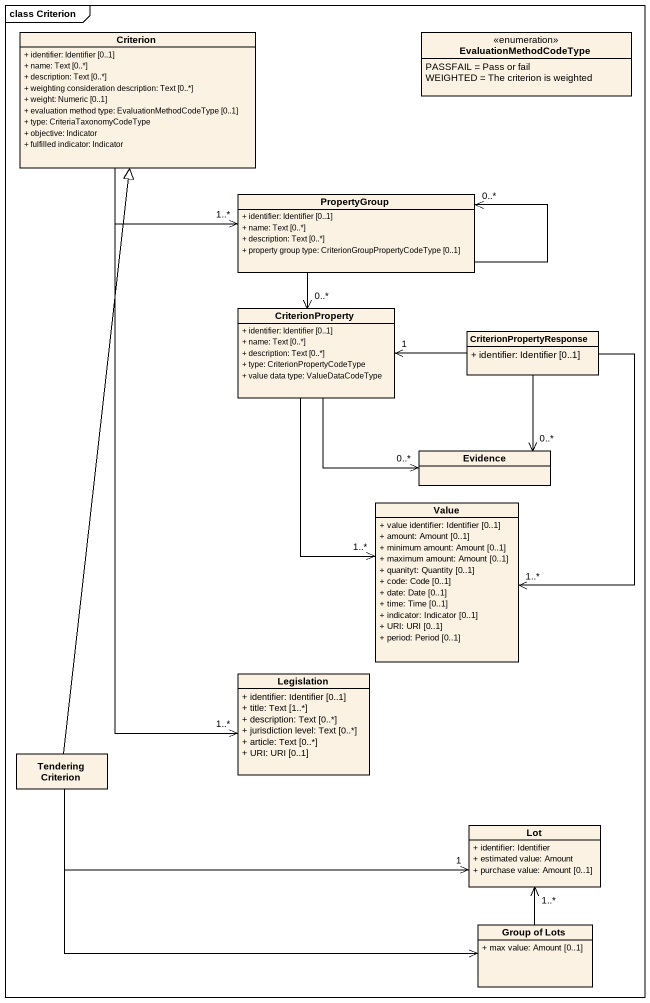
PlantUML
@startuml
mainframe class Criterion
hide circle
hide empty members
skinparam classAttributeIconSize 0
class Criterion {
  + identifier: Identifier [0..1]
  + name: Text [0..*]
  + description: Text [0..*]
  + weighting consideration description: Text [0..*]
  + weight: Numeric [0..1]
  + evaluation method type: EvaluationMethodCodeType [0..1]
  + type: CriteriaTaxonomyCodeType
  + objective: Indicator
  + fulfilled indicator: Indicator
}
enum EvaluationMethodCodeType {
  PASSFAIL = Pass or fail
  WEIGHTED = The criterion is weighted
}
class PropertyGroup {
  + identifier: Identifier [0..1]
  + name: Text [0..*]
  + description: Text [0..*]
  + property group type: CriterionGroupPropertyCodeType [0..1]
}
class CriterionProperty {
  + identifier: Identifier [0..1]
  + name: Text [0..*]
  + description: Text [0..*]
  + type: CriterionPropertyCodeType
  + value data type: ValueDataCodeType
}
class CriterionPropertyResponse {
  + identifier: Identifier [0..1]
}
class Evidence
class Value {
  + value identifier: Identifier [0..1]
  + amount: Amount [0..1]
  + minimum amount: Amount [0..1]
  + maximum amount: Amount [0..1]
  + quanityt: Quantity [0..1]
  + code: Code [0..1]
  + date: Date [0..1]
  + time: Time [0..1]
  + indicator: Indicator [0..1]
  + URI: URI [0..1]
  + period: Period [0..1]
}
class Legislation {
  + identifier: Identifier [0..1]
  + title: Text [1..*]
  + description: Text [0..*]
  + jurisdiction level: Text [0..*]
  + article: Text [0..*]
  + URI: URI [0..1]
}
class "Tendering Criterion" as Tendering_Criterion
class Lot {
  + identifier: Identifier
  + estimated value: Amount
  + purchase value: Amount [0..1]
}
class "Group of Lots" as Group_of_Lots {
  + max value: Amount [0..1]
}
Criterion --> "1..*" PropertyGroup
Criterion --> "1..*" Legislation
PropertyGroup --> "0..*" PropertyGroup
PropertyGroup --> "0..*" CriterionProperty
CriterionProperty --> "0..*" Evidence
CriterionProperty --> "1..*" Value
CriterionPropertyResponse -left-> "1" CriterionProperty
CriterionPropertyResponse --> "0..*" Evidence
CriterionPropertyResponse --> "1..*" Value
Tendering_Criterion -up-|> Criterion
Tendering_Criterion -right-> "1" Lot
Tendering_Criterion -right-> Group_of_Lots
Group_of_Lots -up-> "1..*" Lot
@enduml
